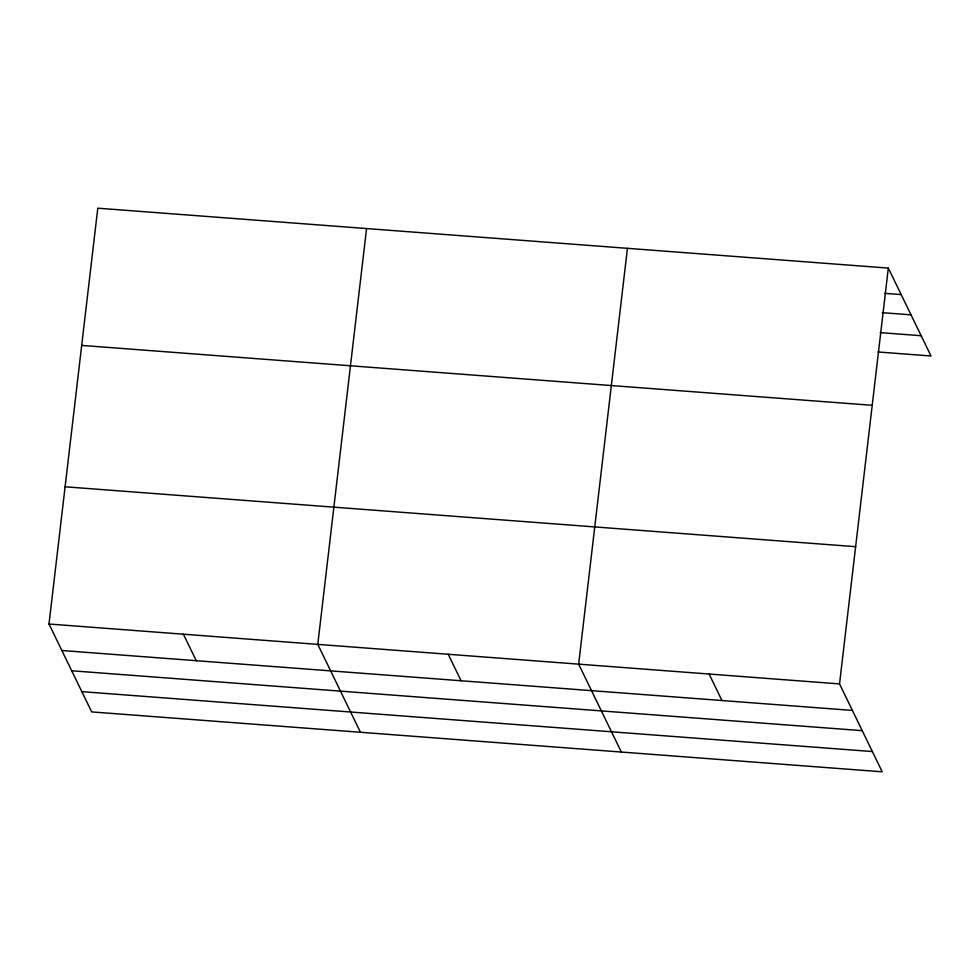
<?xml version="1.0" encoding="UTF-8"?>
<svg xmlns="http://www.w3.org/2000/svg" width="980" height="980" viewBox="0 0 980 980"><rect width="100%" height="100%" fill="white"/><g stroke="black" fill="none" stroke-linecap="round" stroke-linejoin="round"><path stroke-width="1.47" d="M888.321 268.091L839.529 683.918L882.208 771.811L91.679 711.909L49 624.015L97.792 208.189L888.321 268.091L931 355.985L877.921 351.967M366.569 228.548L317.777 644.375L360.456 732.281M627.445 248.32L578.653 664.146L621.332 752.04M884.499 293.326L901.183 294.588M882.208 312.669L911.02 314.849M880.212 332.624L921.163 335.724M81.683 345.413L872.212 405.316M65.097 486.791L855.626 546.693M49 624.015L839.529 683.918M61.875 650.512L852.404 710.414M71.712 670.773L862.241 730.676M81.842 691.647L872.372 751.55M709.091 674.032L721.966 700.529M448.215 654.26L461.09 680.769M183.395 634.195L196.257 660.692"/></g></svg>
